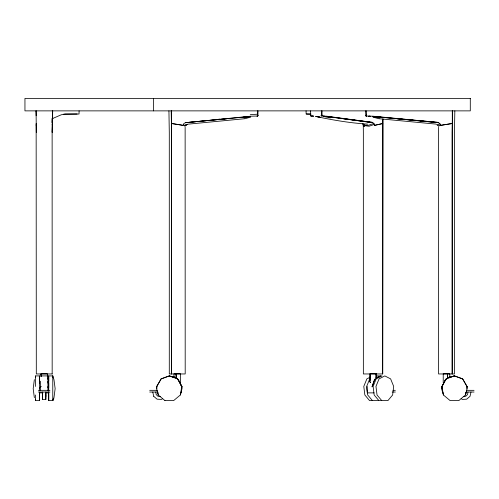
<?xml version="1.0" encoding="UTF-8"?>
<svg xmlns="http://www.w3.org/2000/svg" width="499" height="499" viewBox="0 0 499 499"><rect width="100%" height="100%" fill="white"/><g stroke="black" fill="none" stroke-linecap="round" stroke-linejoin="round"><path stroke-width="0.75" d="M39.602 392.663L39.602 400.597L35.548 400.597L35.548 399.2M35.541 386.432L35.548 375.915L39.602 375.915L39.602 383.095M39.602 388.64L39.602 375.915M40.4 381.217L40.394 390.692M45.833 392.881L45.833 399.431L42.49 399.431L42.49 392.881M47.923 387.767L47.923 375.915L41.037 375.915M47.923 383.095L47.923 381.217M48.721 390.692L48.721 375.915L52.775 375.915L53.973 379.627L55.133 388.64L53.973 397.653L52.775 400.597L48.721 400.597L48.721 392.177M53.817 398.227L52.775 400.597L52.775 399.2M171.494 373.957L171.606 132.397L171.182 110.872M257.546 115.026L258.014 115.381A0.954 0.942 0.7 0 1 257.297 116.279L257.596 110.872M438.621 127.307L438.552 373.957L454.458 373.957L454.458 132.397L454.832 110.872M47.474 375.99L47.474 373.795L41.049 373.795L41.043 376.545M380.949 375.915L376.109 377.905L376.121 373.795L376.103 377.924L380.949 375.915L376.078 375.915M443.218 382.677L443.243 373.795L449.767 373.795L449.817 376.795L447.628 377.905L447.64 373.795L447.597 377.924L454.458 375.915L462.635 378.891L466.989 386.432L467.183 388.64L465.473 395.002L458.806 400.597L450.104 400.597L443.436 395.002L441.734 388.64L441.927 386.432L446.281 378.891L454.458 375.915L462.66 378.916L467.002 386.494L466.821 388.621M321.481 110.872L321.462 115.338L322.972 115.475M321.113 115.381A0.954 0.667 77.9 0 0 321.718 116.279L322.441 115.425L322.023 115.026L322.036 110.872M452.574 110.872L452.144 132.397L452.144 373.957M52.177 122.405L52.22 118.544M452.3 110.872L452.256 373.957M52.195 124.401L52.326 125.355L52.22 118.369M257.933 115.338L257.989 110.872M52.364 123.509L52.208 132.397L52.582 110.872L52.133 132.397L52.17 373.957M79.091 110.872L79.035 114.022L65.226 114.022L61.283 114.782L52.788 118.45A0.661 0.661 0 0 0 52.507 118.743L52.701 110.872M164.944 400.597L158.27 395.002L156.574 388.64L156.767 386.432L161.115 378.891L169.298 375.915L176.122 377.905L176.116 373.795L176.153 377.924L173.933 376.795L173.983 373.795L180.507 373.795L180.532 382.677M382.883 119.33L382.658 373.957M382.876 118.806L382.727 373.957L363.359 373.957L363.347 132.397L363.278 125.355L362.679 123.378M52.189 122.124L52.326 118.107M52.445 118.868L52.451 118.232M369.821 381.517L370.408 382.614L369.821 381.517L370.401 373.795L369.934 380.868L369.815 373.795L376.315 373.795M181.836 386.494L181.287 392.881L180.613 392.881M466.696 390.043L466.453 392.881L465.779 392.881M258.014 115.381L257.066 116.311M34.35 379.627L33.19 388.64L34.35 397.653M183.183 125.355L171.581 123.509L183.183 125.355L183.95 123.378L185.715 122.654L250.641 116.223L257.104 116.03M467.956 392.033L467.588 394.534L465.767 396.287L463.253 396.562M366.204 115.026L365.736 115.381A0.954 0.942 -0.7 0 0 366.453 116.279L366.154 110.872M164.938 400.597L173.646 400.597L180.314 395.002L181.823 386.432L177.476 378.891L169.292 375.915L161.09 378.916L156.755 386.494L156.935 388.621M465.48 395.002L465.985 392.145M470.994 392.033L470.033 396.312L466.696 399.163L462.317 399.431L461.101 398.626M180.314 395.002L182.016 388.64L181.823 386.432L180.738 384.548M36.053 110.872L36.153 115.749M376.109 377.905L376.234 377.019M369.734 378.891L366.659 386.432L366.522 388.64L367.726 395.002L372.441 400.597M440.567 125.355L452.175 123.509L440.567 125.355L439.8 123.378L437.954 125.23L436.762 124.631L437.947 125.23M440.436 124.401L438.59 126.247L438.939 125.904M435.995 124.108L378.647 118.681L373.027 117.109M162.649 398.626L161.433 399.431L157.054 399.163L153.717 396.312M322.023 115.026L321.113 115.381M370.083 377.238L366.865 378.891L363.79 386.432L364.856 395.002L369.572 400.597L378.598 400.597M381.966 375.915L376.177 378.891L373.102 386.432L374.169 395.002L378.884 400.597L387.91 400.597L392.626 395.002L393.692 386.432L390.617 378.891L384.829 375.915L379.047 378.891L375.972 386.432L377.038 395.002L381.754 400.597M374.431 125.355L382.789 123.509L374.78 125.355L374.431 125.355L373.938 123.378L368.618 125.23L365.723 125.23M449.287 377.013L449.817 376.795M374.369 124.401L369.06 126.247L364.233 125.617M453.092 376.414L454.458 375.915L447.628 377.905M250.723 117.109L245.103 118.681L187.867 124.182L185.803 125.23L185.092 124.525M244.005 117.901L250.66 116.467L185.715 122.654L226.802 118.756M243.019 117.203L250.66 116.467M218.119 119.317L219.666 119.167M223.54 118.799L225.086 118.656M218.132 119.436L219.679 119.292M223.552 118.943L225.099 118.799M250.23 114.72L256.991 114.221M367.563 124.108C350.198 123.066 332.814 120.066 315.811 116.467L320.021 117.109L315.811 116.467M47.467 378.922L47.929 378.916L47.923 375.915M63.479 114.215L77.108 114.022M313.384 116.061L310.927 116.03L310.428 110.872M310.746 114.022L306.137 114.022L306.068 110.872M52.57 118.232L52.938 118.232M36.19 125.355L36.321 124.401M363.272 125.355L364.27 126.453L363.272 125.355L363.141 124.401M52.208 373.957L36.308 373.957L36.153 123.509M38.392 390.337L49.925 390.337M149.7 390.337L156.33 390.337M392.969 390.337L395.339 390.337M467.42 390.337L474.05 390.337M38.392 392.033L49.925 392.033M149.7 392.033L156.33 392.033M392.22 392.033L395.339 392.033M467.42 392.033L474.05 392.033M39.602 392.881L42.92 392.881M45.596 392.881L48.721 392.881M157.977 392.881L157.297 392.881L157.054 390.043M374.1 392.881L367.595 392.881L367.208 386.494M443.137 392.881L442.463 392.881L441.914 386.494M36.09 110.872L36.308 132.397M306.461 114.022L310.771 114.14M366.646 116.03L373.115 116.223L438.153 122.405L373.09 116.467L380.737 117.203L373.059 116.778L379.745 117.901M373.09 116.467L438.035 122.654L439.8 123.378M438.035 122.654L396.948 118.756M398.62 118.75L400.167 118.905M404.028 119.286L405.575 119.442M322.235 116.03L326.801 116.223L372.747 122.405L326.458 116.467L331.91 117.203L325.011 116.778L330.425 117.901M160.497 396.562L157.983 396.287L156.168 394.534L155.8 392.033M369.229 122.199L343.455 118.756M326.458 116.467L372.653 122.654L373.938 123.378M364.981 125.018L363.303 124.132M169.292 375.915L176.153 377.924M47.436 378.735L47.929 378.916M173.933 376.795L174.463 377.013M310.927 116.03L311.326 116.311L310.515 115.026M184.817 125.904L185.166 126.247L183.32 124.401M152.763 392.033L153.717 396.312M441.927 386.432L443.436 395.002M157.771 392.145L158.277 395.002M365.736 115.381L366.066 116.086L366.684 116.173M52.139 122.193L52.17 122.654M168.924 110.872L169.292 132.397L169.292 373.957L185.198 373.957L185.135 127.307M365.761 110.872L365.817 115.338M171.45 110.872L171.606 373.957M45.833 399.431L45.827 392.033M42.49 399.431L42.49 392.033M41.049 373.795L41.055 376.539M52.775 377.406L52.775 375.915L52.775 400.597M48.721 375.915L48.721 381.155M48.715 383.095L48.721 387.767M48.721 400.597L48.715 391.883M45.833 396.562L45.827 394.534M42.49 396.562L42.49 394.534M39.602 400.597L39.602 392.177M35.548 375.915L35.548 377.406M35.548 395.002L35.548 400.597M153.461 98.403L153.461 110.872M47.923 386.494L47.923 390.754M39.602 387.767L39.602 390.761M41.03 386.557L40.731 386.887L41.03 386.557M442.02 386.544L441.858 386.881L445.414 379.695L446.505 378.741L445.382 379.733L442.02 386.544M156.867 386.557L156.692 386.881L156.867 386.557M374.512 379.733L372.042 386.881L374.556 379.695L375.46 378.741L374.512 379.733M186.925 124.569L185.803 125.23L186.925 124.569M181.898 386.881L178.374 379.733L177.245 378.741L178.343 379.695L181.898 386.881M467.058 386.881L466.883 386.557L467.058 386.881M324.493 116.205L323.502 116.217L324.493 116.205M370.121 116.205L368.717 116.217L370.121 116.205M470.289 98.403L24.95 98.403L24.95 110.872L470.289 110.872L470.289 98.403M313.303 116.161L312.599 115.974L313.303 116.161"/></g></svg>
